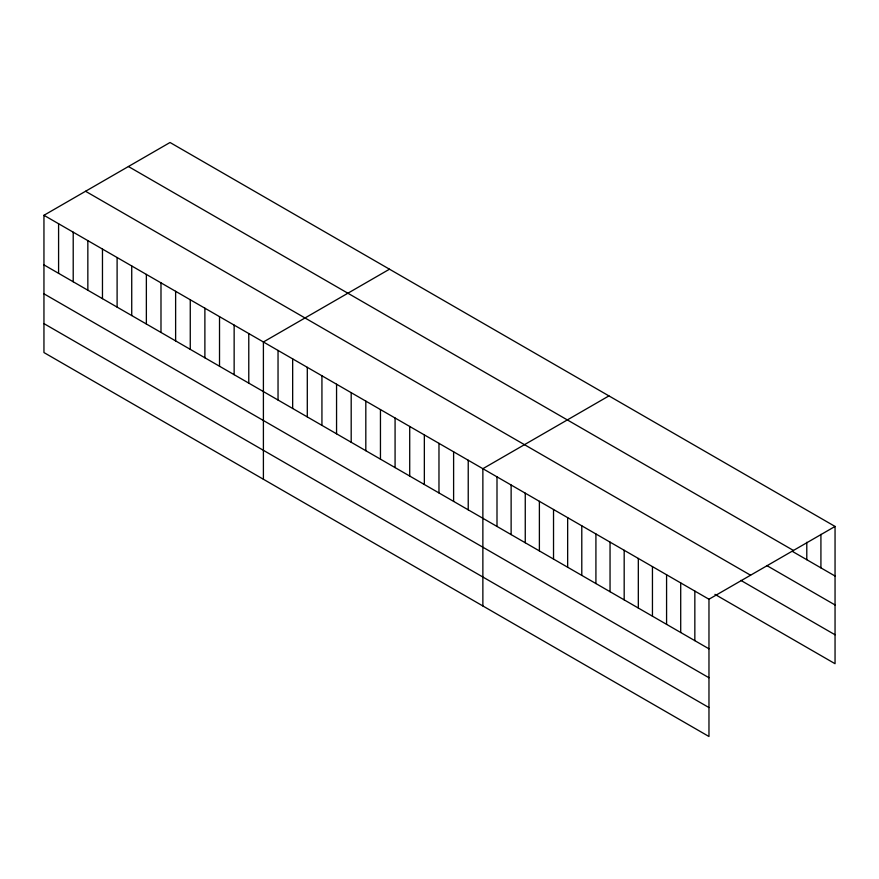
<?xml version="1.0" encoding="UTF-8"?>
<svg xmlns="http://www.w3.org/2000/svg" width="879" height="879" viewBox="0 0 879 879"><rect width="100%" height="100%" fill="white"/><g stroke="black" fill="none" stroke-linecap="round" stroke-linejoin="round"><path stroke-width="1.32" d="M43.95 215.289L708.968 599.236L708.968 736.503L43.95 352.556L43.95 215.289L170.032 142.497L835.05 526.444L835.05 663.711L714.935 594.358M389.485 269.205L263.403 341.986L263.403 479.253M608.938 395.902L482.868 468.694L482.868 605.961M708.968 599.236L835.05 526.444M128.422 166.516L793.44 550.463M792.66 551.551L835.05 576.031M766.752 565.527L835.05 604.961M85.56 191.27L750.578 575.218M740.843 580.382L835.05 634.781M43.95 264.876L708.968 648.823M43.95 293.806L708.968 677.753M43.95 323.615L708.968 707.562M820.92 534.366L820.92 567.867M806.79 542.288L806.79 559.714M694.839 591.073L694.839 640.659M680.709 582.92L680.709 632.506M666.579 574.756L666.579 624.343M652.449 566.603L652.449 616.179M638.319 558.44L638.319 608.026M624.178 550.287L624.178 599.863M610.048 542.123L610.048 591.71M595.918 533.96L595.918 583.546M581.788 525.807L581.788 575.393M567.658 517.643L567.658 567.23M553.528 509.49L553.528 559.066M539.387 501.327L539.387 550.913M525.257 493.174L525.257 542.75M511.128 485.01L511.128 534.597M496.998 476.857L496.998 526.433M468.232 460.244L468.232 509.831M453.608 451.795L453.608 501.382M438.973 443.357L438.973 492.932M424.348 434.907L424.348 484.494M409.713 426.458L409.713 476.044M395.078 418.008L395.078 467.595M380.453 409.57L380.453 459.146M365.818 401.121L365.818 450.707M351.193 392.671L351.193 442.258M336.558 384.222L336.558 433.808M321.934 375.783L321.934 425.359M307.298 367.334L307.298 416.91M292.663 358.885L292.663 408.471M278.039 350.435L278.039 400.022M248.779 333.548L248.779 383.123M234.144 325.098L234.144 374.685M219.519 316.649L219.519 366.235M204.884 308.199L204.884 357.786M190.26 299.761L190.26 349.337M175.624 291.312L175.624 340.898M160.989 282.862L160.989 332.449M146.364 274.413L146.364 323.999M131.729 265.974L131.729 315.55M117.105 257.525L117.105 307.101M102.469 249.076L102.469 298.662M87.845 240.626L87.845 290.213M73.21 232.177L73.21 281.763M58.585 223.738L58.585 273.314"/></g></svg>
